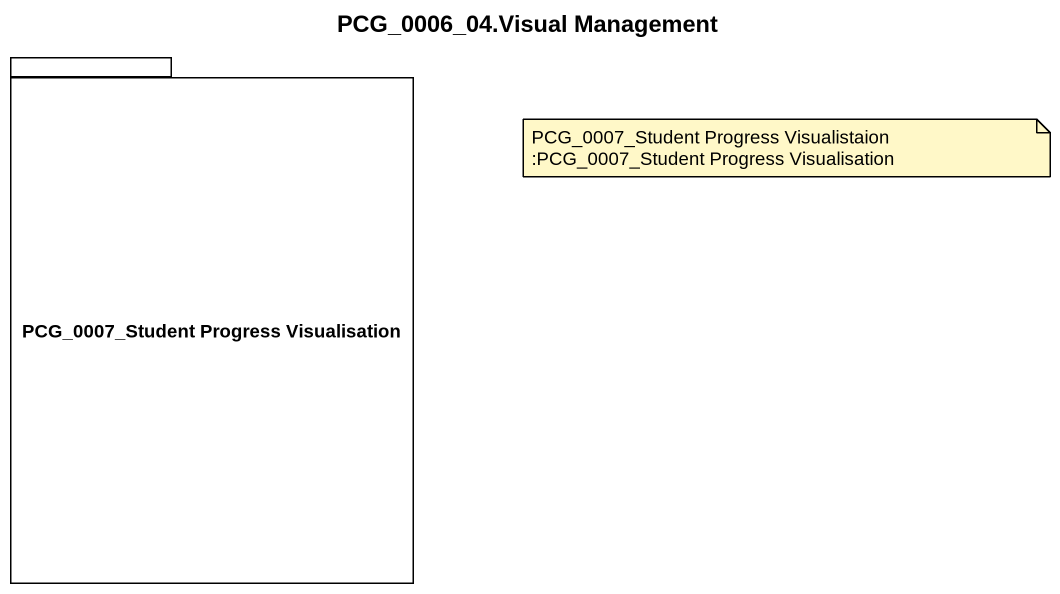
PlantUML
@startuml
title PCG_0006_04.Visual Management
package "PCG_0007_Student Progress Visualisation" as PCG_0007_Student_Progress {
}
note as N1
  PCG_0007_Student Progress Visualistaion :PCG_0007_Student Progress Visualisation
end note
@enduml
